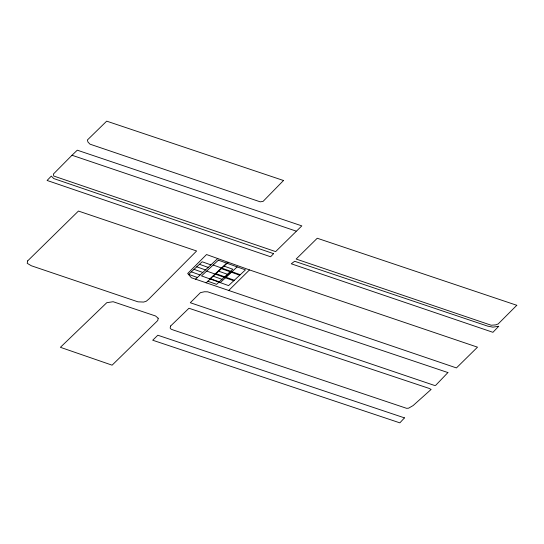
<?xml version="1.0" encoding="UTF-8"?>
<svg xmlns="http://www.w3.org/2000/svg" width="544" height="544" viewBox="0 0 544 544"><rect width="100%" height="100%" fill="white"/><g stroke="black" fill="none" stroke-linecap="round" stroke-linejoin="round"><path stroke-width="0.82" d="M72.005 155.251L53.346 174.107L53.788 176.052L275.638 251.607L301.825 225.876L77.289 150.185L72.005 155.251L296.086 231.091M228.541 290.652L249.499 269.919L477.503 347.167L456.43 367.928L191.386 277.766L187.687 273.489L206.536 254.538L249.499 269.919M195.527 279.208L217.722 258.543M209.794 278.875L226.685 263.146M206.094 282.866L228.194 262.29M220.266 282.628L237.164 266.893M224.074 266.125L232.798 269.246L216.566 284.362L207.842 281.241M213.18 265.016L240.264 274.713M210.895 264.894L202.171 261.773L188.639 274.366L197.37 277.494M221.367 268.641L230.098 271.769M239.727 275.216L230.996 272.088L225.583 277.127L234.314 280.255M199.464 264.289L208.189 267.417M218.661 271.164L227.392 274.285M196.758 266.812L205.482 269.933M215.954 273.68L224.686 276.808M206.693 271.062L233.77 280.758M194.052 269.328L202.783 272.456M213.255 276.202L221.979 279.324M191.345 271.85L200.076 274.972M210.548 278.718L219.273 281.846M158.188 318.247L157.767 320.504L112.105 365.174L60.398 347.317L106.78 302.695L113.118 301.716L155.577 315.996L158.188 318.247M27.703 260.855L27.2 263.316L31.396 265.785L137.952 301.832L143.664 302.063L146.302 301.206L148.906 299.01L196.615 250.988L78.438 211.058L27.703 260.855M170.694 325.944L170.129 328.005L171.095 329.174L173.597 330.12L406.599 408.32L408.598 408.177L413.107 405.572L431.12 389.429L428.93 388.334L188.965 308.251L170.694 325.944M404.471 417.874L399.854 422.851L152.708 340.224L157.821 335.233L404.471 417.874M447.909 372.558L435.649 385.383L434.309 385.376L190.298 302.729L200.43 292.645L204.476 291.754L207.747 291.836L447.909 372.558M498.705 326.284L492.939 332.316L291.271 263.792L294.644 261.27L487.669 326.128L492.898 327.148L498.705 326.284M273.598 253.667L270.626 256.775L47.09 180.458L51.313 176.086L53.727 178.554L273.598 253.667M283.506 180.506L263.072 201.396L260.222 201.838L90.012 144.174L87.972 142.066L87.387 139.998L106.685 121.149L283.506 180.506M516.8 305.286L498.161 323.959L495.679 324.884L491.184 325.23L296.154 259.046L317.247 238.245L516.8 305.286M218.382 260.175L201.491 275.903L228.568 285.6L245.466 269.872L218.382 260.175"/></g></svg>
